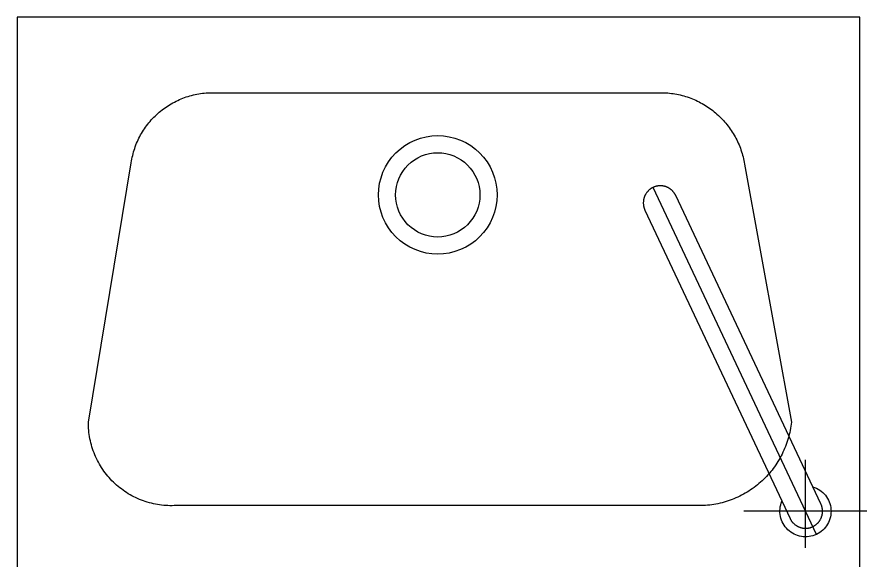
# Model space of a CAD drawing. Header units: millimetres. Extents: x -159872 to 386485, y -250577 to 158966.
# Drawn here: x 370032 to 370536, y 18439 to 18762 of the extents above; entities that cross this region are included whole.
import ezdxf

# ---------------------------------------------------------------- set-up
doc = ezdxf.new("R2010")
doc.units = ezdxf.units.MM
for name, color, linetype, lineweight in [('CENTRE', 252, 'Continuous', 5), ('LDS-equipment-kitchen equipment', 3, 'Continuous', 13), ('MAIN', 7, 'Continuous', 5), ('WS-SINK UNIT', 3, 'Continuous', 13), ('WS-SINK UNIT TRANS', 62, 'Continuous', 13)]:
    doc.layers.add(name, color=color, linetype=linetype, lineweight=lineweight)

# ---------------------------------------------------------------- blocks, each defined once
blk = doc.blocks.new('JANITORIAL SINK_1')
at = {"layer": 'CENTRE', "lineweight": 25, "transparency": 33554687}
for points in [[(224.18, 393.13, 0), (127.32, 598.92, 0)], [(217.72, 385.14, 0), (217.72, 437.37, 0)], [(254.2, 406.85, 0), (181.24, 406.85, 0)]]:
    blk.add_polyline3d(points, dxfattribs=at)
at = {"layer": 'MAIN', "lineweight": 25}
for points in [[(208.57, 402.54, 0), (208.68, 402.32, 0), (208.8, 402.1, 0), (208.92, 401.88, 0), (209.04, 401.67, 0), (209.17, 401.46, 0), (209.31, 401.25, 0), (209.45, 401.04, 0), (209.59, 400.84, 0), (209.74, 400.64, 0), (209.9, 400.45, 0), (210.05, 400.26, 0), (210.22, 400.07, 0), (210.39, 399.89, 0), (210.56, 399.71, 0), (210.74, 399.54, 0), (210.92, 399.37, 0), (211.1, 399.21, 0), (211.29, 399.05, 0), (211.49, 398.89, 0), (211.68, 398.74, 0), (211.89, 398.6, 0), (212.09, 398.45, 0), (212.3, 398.32, 0), (212.51, 398.19, 0), (212.72, 398.06, 0), (212.94, 397.94, 0), (213.16, 397.83, 0), (213.38, 397.72, 0), (213.61, 397.62, 0), (213.84, 397.52, 0), (214.07, 397.42, 0), (214.3, 397.34, 0), (214.53, 397.26, 0), (214.77, 397.18, 0), (215.01, 397.11, 0), (215.25, 397.05, 0), (215.49, 396.99, 0), (215.73, 396.94, 0), (215.97, 396.89, 0), (216.22, 396.85, 0), (216.47, 396.82, 0), (216.71, 396.79, 0), (216.96, 396.77, 0), (217.21, 396.75, 0), (217.45, 396.74, 0), (217.7, 396.74, 0), (217.95, 396.74, 0), (218.2, 396.75, 0), (218.45, 396.77, 0), (218.69, 396.79, 0), (218.94, 396.81, 0), (219.19, 396.85, 0), (219.43, 396.89, 0), (219.67, 396.93, 0), (219.92, 396.98, 0), (220.16, 397.04, 0), (220.4, 397.1, 0), (220.64, 397.17, 0), (220.87, 397.24, 0), (221.11, 397.32, 0), (221.34, 397.41, 0), (221.57, 397.5, 0), (221.8, 397.6, 0), (222.03, 397.7, 0), (222.25, 397.81, 0), (222.47, 397.92, 0), (222.69, 398.04, 0), (222.9, 398.17, 0), (223.11, 398.3, 0), (223.32, 398.43, 0), (223.53, 398.57, 0), (223.73, 398.72, 0), (223.93, 398.87, 0), (224.12, 399.02, 0), (224.31, 399.18, 0), (224.5, 399.35, 0), (224.68, 399.51, 0), (224.86, 399.69, 0), (225.03, 399.86, 0), (225.2, 400.05, 0), (225.36, 400.23, 0), (225.52, 400.42, 0), (225.68, 400.61, 0), (225.83, 400.81, 0), (225.98, 401.01, 0), (226.12, 401.22, 0), (226.25, 401.42, 0), (226.38, 401.64, 0), (226.51, 401.85, 0), (226.63, 402.07, 0), (226.74, 402.29, 0), (226.85, 402.51, 0), (226.96, 402.74, 0), (227.05, 402.96, 0), (227.15, 403.19, 0), (227.23, 403.43, 0), (227.31, 403.66, 0), (227.39, 403.9, 0), (227.46, 404.13, 0), (227.52, 404.37, 0), (227.58, 404.62, 0), (227.63, 404.86, 0), (227.68, 405.1, 0), (227.72, 405.35, 0), (227.75, 405.59, 0), (227.78, 405.84, 0), (227.8, 406.09, 0), (227.82, 406.33, 0), (227.83, 406.58, 0), (227.83, 406.83, 0), (227.83, 407.08, 0), (227.82, 407.33, 0), (227.8, 407.57, 0), (227.78, 407.82, 0), (227.76, 408.07, 0), (227.72, 408.31, 0), (227.68, 408.56, 0), (227.64, 408.8, 0), (227.59, 409.05, 0), (227.53, 409.29, 0), (227.47, 409.53, 0), (227.4, 409.77, 0), (227.33, 410, 0), (227.25, 410.24, 0), (227.16, 410.47, 0), (227.07, 410.7, 0), (226.97, 410.93, 0), (226.87, 411.15, 0), (140.77, 594.08, 0), (140.66, 594.3, 0), (140.54, 594.52, 0), (140.43, 594.74, 0), (140.3, 594.95, 0), (140.17, 595.17, 0), (140.04, 595.37, 0), (139.9, 595.58, 0), (139.75, 595.78, 0), (139.6, 595.98, 0), (139.45, 596.17, 0), (139.29, 596.36, 0), (139.12, 596.55, 0), (138.96, 596.73, 0), (138.78, 596.91, 0), (138.6, 597.08, 0), (138.42, 597.25, 0), (138.24, 597.42, 0), (138.05, 597.58, 0), (137.85, 597.73, 0), (137.66, 597.88, 0), (137.46, 598.03, 0), (137.25, 598.17, 0), (137.04, 598.3, 0), (136.83, 598.43, 0), (136.62, 598.56, 0), (136.4, 598.68, 0), (136.18, 598.79, 0), (135.96, 598.9, 0), (135.73, 599.01, 0), (135.51, 599.11, 0), (135.28, 599.2, 0), (135.04, 599.28, 0), (134.81, 599.37, 0), (134.57, 599.44, 0), (134.34, 599.51, 0), (134.1, 599.57, 0), (133.85, 599.63, 0), (133.61, 599.68, 0), (133.37, 599.73, 0), (133.12, 599.77, 0), (132.88, 599.8, 0), (132.63, 599.83, 0), (132.38, 599.85, 0), (132.14, 599.87, 0), (131.89, 599.88, 0), (131.64, 599.88, 0), (131.39, 599.88, 0), (131.14, 599.87, 0), (130.9, 599.86, 0), (130.65, 599.84, 0), (130.4, 599.81, 0), (130.16, 599.78, 0), (129.91, 599.74, 0), (129.67, 599.69, 0), (129.42, 599.64, 0), (129.18, 599.58, 0), (128.94, 599.52, 0), (128.7, 599.45, 0), (128.47, 599.38, 0), (128.23, 599.3, 0), (128, 599.21, 0), (127.77, 599.12, 0), (127.54, 599.02, 0), (127.32, 598.92, 0), (127.09, 598.81, 0), (126.87, 598.7, 0), (126.65, 598.58, 0), (126.44, 598.45, 0), (126.23, 598.32, 0), (126.02, 598.19, 0), (125.82, 598.05, 0), (125.61, 597.9, 0), (125.42, 597.75, 0), (125.22, 597.6, 0), (125.03, 597.44, 0), (124.85, 597.28, 0), (124.66, 597.11, 0), (124.49, 596.93, 0), (124.31, 596.76, 0), (124.14, 596.58, 0), (123.98, 596.39, 0), (123.82, 596.2, 0), (123.66, 596.01, 0), (123.51, 595.81, 0), (123.37, 595.61, 0), (123.23, 595.41, 0), (123.09, 595.2, 0), (122.96, 594.99, 0), (122.83, 594.77, 0), (122.71, 594.56, 0), (122.6, 594.34, 0), (122.49, 594.11, 0), (122.39, 593.89, 0), (122.29, 593.66, 0), (122.2, 593.43, 0), (122.11, 593.2, 0), (122.03, 592.96, 0), (121.95, 592.73, 0), (121.88, 592.49, 0), (121.82, 592.25, 0), (121.76, 592.01, 0), (121.71, 591.76, 0), (121.66, 591.52, 0), (121.62, 591.28, 0), (121.59, 591.03, 0), (121.56, 590.78, 0), (121.54, 590.54, 0), (121.53, 590.29, 0), (121.52, 590.04, 0), (121.51, 589.79, 0), (121.51, 589.54, 0), (121.52, 589.3, 0), (121.54, 589.05, 0), (121.56, 588.8, 0), (121.59, 588.55, 0), (121.62, 588.31, 0), (121.66, 588.06, 0), (121.7, 587.82, 0), (121.75, 587.58, 0), (121.81, 587.34, 0), (121.87, 587.1, 0), (121.94, 586.86, 0), (122.02, 586.62, 0), (122.1, 586.39, 0), (122.18, 586.15, 0), (122.27, 585.92, 0), (122.37, 585.69, 0), (122.47, 585.47, 0), (208.57, 402.54, 0)], [(222.05, 421.38, 0), (223.14, 421.01, 0), (224.19, 420.56, 0), (225.2, 420.04, 0), (226.17, 419.44, 0), (227.1, 418.77, 0), (227.97, 418.03, 0), (228.78, 417.22, 0), (229.53, 416.36, 0), (230.21, 415.44, 0), (230.82, 414.48, 0), (231.36, 413.47, 0), (231.82, 412.42, 0), (232.2, 411.35, 0), (232.5, 410.24, 0), (232.71, 409.12, 0), (232.84, 407.99, 0), (232.88, 406.84, 0), (232.84, 405.7, 0), (232.71, 404.57, 0), (232.5, 403.44, 0), (232.2, 402.34, 0), (231.82, 401.26, 0), (231.36, 400.22, 0), (230.82, 399.21, 0), (230.21, 398.25, 0), (229.52, 397.33, 0), (228.77, 396.47, 0), (227.96, 395.67, 0), (227.09, 394.93, 0), (226.17, 394.25, 0), (225.19, 393.65, 0), (224.18, 393.13, 0), (223.13, 392.68, 0), (222.05, 392.32, 0), (220.94, 392.03, 0), (219.81, 391.83, 0), (218.68, 391.72, 0), (217.53, 391.69, 0), (216.39, 391.74, 0), (215.26, 391.89, 0), (214.14, 392.11, 0), (213.04, 392.43, 0), (211.97, 392.82, 0), (210.93, 393.29, 0), (209.93, 393.84, 0), (208.97, 394.47, 0), (208.06, 395.16, 0), (207.21, 395.92, 0), (206.42, 396.74, 0), (205.69, 397.62, 0), (205.03, 398.56, 0), (204.44, 399.54, 0), (203.93, 400.56, 0), (203.49, 401.61, 0), (203.14, 402.7, 0), (202.87, 403.81, 0), (202.68, 404.94, 0), (202.58, 406.07, 0), (202.56, 407.22, 0), (202.63, 408.36, 0), (202.79, 409.49, 0), (203.03, 410.61, 0), (203.36, 411.7, 0), (203.76, 412.77, 0)]]:
    blk.add_polyline3d(points, dxfattribs=at)
at = {"layer": 'WS-SINK UNIT', "lineweight": 25}
for points in [[(250, 700, 0), (-250, 700, 0), (-250, 0, 0), (250, 0, 0), (250, 700, 0)], [(-156.78, 410.17, 0), (-158.02, 410.14, 0), (-159.26, 410.15, 0), (-160.5, 410.18, 0), (-161.74, 410.25, 0), (-162.97, 410.34, 0), (-164.21, 410.47, 0), (-165.44, 410.63, 0), (-166.66, 410.82, 0), (-167.88, 411.04, 0), (-169.1, 411.3, 0), (-170.3, 411.58, 0), (-171.5, 411.89, 0), (-172.7, 412.24, 0), (-173.88, 412.61, 0), (-175.05, 413.01, 0), (-176.21, 413.44, 0), (-177.36, 413.91, 0), (-178.5, 414.4, 0), (-179.63, 414.92, 0), (-180.74, 415.46, 0), (-181.84, 416.04, 0), (-182.92, 416.64, 0), (-183.99, 417.27, 0), (-185.04, 417.93, 0), (-186.08, 418.61, 0), (-187.1, 419.32, 0), (-188.1, 420.05, 0), (-189.08, 420.81, 0), (-190.04, 421.6, 0), (-190.98, 422.41, 0), (-191.9, 423.24, 0), (-192.8, 424.09, 0), (-193.67, 424.97, 0), (-194.53, 425.87, 0), (-195.36, 426.79, 0), (-196.17, 427.73, 0), (-196.95, 428.69, 0), (-197.71, 429.67, 0), (-198.45, 430.67, 0), (-199.16, 431.69, 0), (-199.84, 432.72, 0), (-200.5, 433.77, 0), (-201.13, 434.84, 0), (-201.73, 435.92, 0), (-202.3, 437.02, 0), (-202.85, 438.14, 0), (-203.37, 439.26, 0), (-203.86, 440.4, 0), (-204.32, 441.55, 0), (-204.76, 442.71, 0), (-205.16, 443.89, 0), (-205.53, 445.07, 0), (-205.88, 446.26, 0), (-206.19, 447.46, 0), (-206.47, 448.67, 0), (-206.72, 449.88, 0), (-206.95, 451.1, 0), (-207.14, 452.33, 0), (-207.3, 453.56, 0), (-207.42, 454.79, 0), (-207.52, 456.03, 0), (-207.59, 457.27, 0), (-207.62, 458.51, 0), (-207.63, 459.75, 0), (-182.2, 613.56, 0), (-182.03, 614.64, 0), (-181.84, 615.71, 0), (-181.62, 616.78, 0), (-181.38, 617.85, 0), (-181.11, 618.91, 0), (-180.82, 619.96, 0), (-180.5, 621, 0), (-180.17, 622.04, 0), (-179.81, 623.07, 0), (-179.42, 624.1, 0), (-179.02, 625.11, 0), (-178.59, 626.11, 0), (-178.13, 627.11, 0), (-177.66, 628.09, 0), (-177.16, 629.06, 0), (-176.65, 630.03, 0), (-176.11, 630.98, 0), (-175.55, 631.91, 0), (-174.96, 632.84, 0), (-174.36, 633.75, 0), (-173.74, 634.64, 0), (-173.1, 635.53, 0), (-172.43, 636.4, 0), (-171.75, 637.25, 0), (-171.05, 638.09, 0), (-170.33, 638.91, 0), (-169.6, 639.71, 0), (-168.84, 640.5, 0), (-168.07, 641.27, 0), (-167.28, 642.03, 0), (-166.47, 642.76, 0), (-165.65, 643.48, 0), (-164.81, 644.18, 0), (-163.95, 644.86, 0), (-163.08, 645.52, 0), (-162.2, 646.16, 0), (-161.3, 646.78, 0), (-160.39, 647.38, 0), (-159.46, 647.96, 0), (-158.53, 648.52, 0), (-157.58, 649.06, 0), (-156.61, 649.58, 0), (-155.64, 650.07, 0), (-154.66, 650.54, 0), (-153.66, 650.99, 0), (-152.66, 651.42, 0), (-151.64, 651.83, 0), (-150.62, 652.21, 0), (-149.59, 652.57, 0), (-148.55, 652.9, 0), (-147.5, 653.21, 0), (-146.45, 653.5, 0), (-145.39, 653.77, 0), (-144.32, 654.01, 0), (-143.25, 654.23, 0), (-142.18, 654.42, 0), (-141.1, 654.59, 0), (-140.02, 654.73, 0), (-138.93, 654.85, 0), (-137.84, 654.95, 0), (-136.75, 655.02, 0), (-135.66, 655.06, 0), (-134.57, 655.09, 0), (-133.48, 655.08, 0), (133.88, 655.08, 0), (134.95, 655.03, 0), (136.03, 654.95, 0), (137.1, 654.84, 0), (138.17, 654.71, 0), (139.24, 654.56, 0), (140.3, 654.39, 0), (141.36, 654.2, 0), (142.42, 653.98, 0), (143.47, 653.74, 0), (144.51, 653.48, 0), (145.55, 653.19, 0), (146.58, 652.89, 0), (147.61, 652.56, 0), (148.63, 652.21, 0), (149.64, 651.83, 0), (150.64, 651.44, 0), (151.64, 651.03, 0), (152.62, 650.59, 0), (153.6, 650.13, 0), (154.56, 649.66, 0), (155.52, 649.16, 0), (156.46, 648.64, 0), (157.4, 648.1, 0), (158.32, 647.54, 0), (159.23, 646.96, 0), (160.13, 646.37, 0), (161.01, 645.75, 0), (161.88, 645.12, 0), (162.74, 644.46, 0), (163.58, 643.79, 0), (164.41, 643.1, 0), (165.22, 642.4, 0), (166.02, 641.67, 0), (166.8, 640.93, 0), (167.57, 640.18, 0), (168.32, 639.4, 0), (169.05, 638.61, 0), (169.77, 637.81, 0), (170.47, 636.99, 0), (171.15, 636.15, 0), (171.82, 635.31, 0), (172.46, 634.44, 0), (173.09, 633.57, 0), (173.7, 632.68, 0), (174.29, 631.77, 0), (174.86, 630.86, 0), (175.41, 629.93, 0), (175.94, 629, 0), (176.45, 628.05, 0), (176.94, 627.09, 0), (177.4, 626.12, 0), (177.85, 625.14, 0), (178.28, 624.15, 0), (178.69, 623.15, 0), (179.07, 622.14, 0), (179.43, 621.13, 0), (179.78, 620.11, 0), (180.09, 619.08, 0), (180.39, 618.04, 0), (180.67, 617, 0), (180.92, 615.95, 0), (181.15, 614.9, 0), (181.36, 613.84, 0), (181.55, 612.78, 0), (209.32, 459.75, 0), (209.18, 458.51, 0), (209.01, 457.28, 0), (208.82, 456.05, 0), (208.59, 454.83, 0), (208.34, 453.61, 0), (208.06, 452.4, 0), (207.76, 451.19, 0), (207.43, 450, 0), (207.07, 448.81, 0), (206.68, 447.63, 0), (206.27, 446.45, 0), (205.83, 445.29, 0), (205.36, 444.14, 0), (204.87, 442.99, 0), (204.36, 441.86, 0), (203.81, 440.74, 0), (203.25, 439.64, 0), (202.66, 438.55, 0), (202.04, 437.47, 0), (201.4, 436.4, 0), (200.74, 435.35, 0), (200.05, 434.31, 0), (199.34, 433.29, 0), (198.6, 432.29, 0), (197.85, 431.3, 0), (197.07, 430.33, 0), (196.27, 429.38, 0), (195.45, 428.45, 0), (194.61, 427.53, 0), (193.75, 426.64, 0), (192.86, 425.76, 0), (191.96, 424.9, 0), (191.04, 424.07, 0), (190.1, 423.25, 0), (189.15, 422.46, 0), (188.17, 421.69, 0), (187.18, 420.94, 0), (186.17, 420.21, 0), (185.15, 419.51, 0), (184.11, 418.83, 0), (183.05, 418.17, 0), (181.98, 417.54, 0), (180.9, 416.93, 0), (179.8, 416.34, 0), (178.69, 415.78, 0), (177.57, 415.25, 0), (176.43, 414.74, 0), (175.29, 414.26, 0), (174.13, 413.8, 0), (172.97, 413.37, 0), (171.79, 412.96, 0), (170.61, 412.58, 0), (169.42, 412.23, 0), (168.22, 411.91, 0), (167.01, 411.61, 0), (165.8, 411.34, 0), (164.58, 411.1, 0), (163.35, 410.88, 0), (162.12, 410.69, 0), (160.89, 410.53, 0), (159.65, 410.4, 0), (158.42, 410.3, 0), (157.17, 410.22, 0), (155.93, 410.17, 0), (-156.78, 410.17, 0)]]:
    blk.add_polyline3d(points, dxfattribs=at)
at = {"layer": 'WS-SINK UNIT TRANS', "lineweight": 25}
for points in [[(34.75, 594.49, 0), (34.58, 591.04, 0), (34.07, 587.63, 0), (33.23, 584.28, 0), (32.07, 581.03, 0), (30.59, 577.91, 0), (28.82, 574.95, 0), (26.76, 572.18, 0), (24.44, 569.62, 0), (21.89, 567.3, 0), (19.12, 565.25, 0), (16.16, 563.47, 0), (13.04, 562, 0), (9.79, 560.84, 0), (6.44, 560, 0), (3.02, 559.49, 0), (-0.42, 559.32, 0), (-3.87, 559.49, 0), (-7.28, 560, 0), (-10.63, 560.84, 0), (-13.88, 562, 0), (-17, 563.47, 0), (-19.96, 565.25, 0), (-22.73, 567.3, 0), (-25.29, 569.62, 0), (-27.61, 572.18, 0), (-29.67, 574.95, 0), (-31.44, 577.91, 0), (-32.92, 581.03, 0), (-34.08, 584.28, 0), (-34.92, 587.63, 0), (-35.42, 591.04, 0), (-35.59, 594.49, 0), (-35.42, 597.94, 0), (-34.92, 601.35, 0), (-34.08, 604.7, 0), (-32.92, 607.95, 0), (-31.44, 611.07, 0), (-29.67, 614.03, 0), (-27.61, 616.8, 0), (-25.29, 619.36, 0), (-22.73, 621.68, 0), (-19.96, 623.73, 0), (-17, 625.51, 0), (-13.88, 626.98, 0), (-10.63, 628.15, 0), (-7.28, 628.99, 0), (-3.87, 629.49, 0), (-0.42, 629.66, 0), (3.02, 629.49, 0), (6.44, 628.99, 0), (9.79, 628.15, 0), (13.04, 626.98, 0), (16.16, 625.51, 0), (19.12, 623.73, 0), (21.89, 621.68, 0), (24.44, 619.36, 0), (26.76, 616.8, 0), (28.82, 614.03, 0), (30.59, 611.07, 0), (32.07, 607.95, 0), (33.23, 604.7, 0), (34.07, 601.35, 0), (34.58, 597.94, 0), (34.75, 594.49, 0)], [(24.58, 594.49, 0), (24.46, 592.04, 0), (24.1, 589.61, 0), (23.5, 587.23, 0), (22.67, 584.92, 0), (21.62, 582.71, 0), (20.36, 580.6, 0), (18.9, 578.63, 0), (17.25, 576.81, 0), (15.44, 575.17, 0), (13.47, 573.7, 0), (11.36, 572.44, 0), (9.14, 571.39, 0), (6.83, 570.57, 0), (4.45, 569.97, 0), (2.03, 569.61, 0), (-0.42, 569.49, 0), (-2.87, 569.61, 0), (-5.3, 569.97, 0), (-7.68, 570.57, 0), (-9.99, 571.39, 0), (-12.21, 572.44, 0), (-14.31, 573.7, 0), (-16.28, 575.17, 0), (-18.1, 576.81, 0), (-19.75, 578.63, 0), (-21.21, 580.6, 0), (-22.47, 582.71, 0), (-23.52, 584.92, 0), (-24.35, 587.23, 0), (-24.94, 589.61, 0), (-25.3, 592.04, 0), (-25.42, 594.49, 0), (-25.3, 596.94, 0), (-24.94, 599.37, 0), (-24.35, 601.75, 0), (-23.52, 604.06, 0), (-22.47, 606.28, 0), (-21.21, 608.38, 0), (-19.75, 610.35, 0), (-18.1, 612.17, 0), (-16.28, 613.82, 0), (-14.31, 615.28, 0), (-12.21, 616.54, 0), (-9.99, 617.59, 0), (-7.68, 618.42, 0), (-5.3, 619.01, 0), (-2.87, 619.37, 0), (-0.42, 619.49, 0), (2.03, 619.37, 0), (4.45, 619.01, 0), (6.83, 618.42, 0), (9.14, 617.59, 0), (11.36, 616.54, 0), (13.47, 615.28, 0), (15.44, 613.82, 0), (17.25, 612.17, 0), (18.9, 610.35, 0), (20.36, 608.38, 0), (21.62, 606.28, 0), (22.67, 604.06, 0), (23.5, 601.75, 0), (24.1, 599.37, 0), (24.46, 596.94, 0), (24.58, 594.49, 0)]]:
    blk.add_polyline3d(points, dxfattribs=at)
blk = doc.blocks.new('Group-338')
at = {"layer": 'LDS-equipment-kitchen equipment'}
blk.add_blockref('JANITORIAL SINK_1', (309608.19, 54519.29), dxfattribs=at)

msp = doc.modelspace()

# ---------------------------------------------------------------- block references
at = {"layer": 'LDS-equipment-kitchen equipment', "color": 7}
msp.add_blockref('Group-338', (60673.51323, -36457.51522), dxfattribs=at)

doc.saveas('drawing.dxf')
